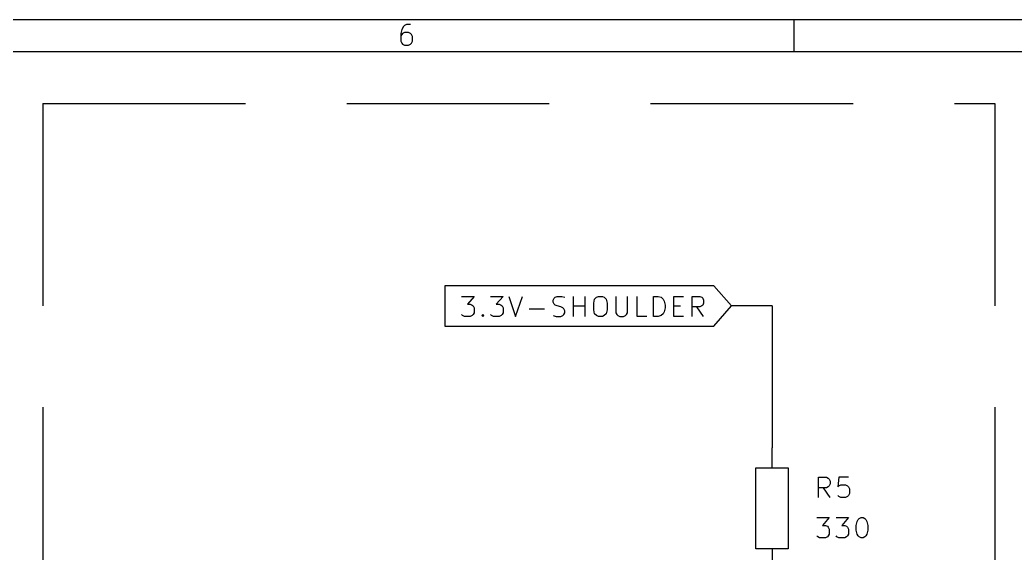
# Model space of a CAD drawing. Extents: x 0.4 to 16.1, y -11.3 to -0.4.
# Drawn here: x 10.293 to 12.75, y -1.71 to -0.394 of the extents above; entities that cross this region are included whole.
import ezdxf

# ---------------------------------------------------------------- set-up
doc = ezdxf.new("R2010")
doc.units = 0
doc.header["$MEASUREMENT"] = 0
doc.linetypes.add('DASHED', pattern=[0.75, 0.5, -0.25])
for name, color, linetype in [('BLUE3', 171, 'CONTINUOUS'), ('CYAN2', 4, 'CONTINUOUS'), ('GREEN3', 91, 'CONTINUOUS'), ('RED2', 1, 'CONTINUOUS')]:
    doc.layers.add(name, color=color, linetype=linetype)

msp = doc.modelspace()

# ---------------------------------------------------------------- linework, layer by layer
at = {"layer": 'BLUE3', "linetype": 'DASHED'}
for p, q in [((10.35, -0.6), (10.35, -3)), ((10.35, -0.6), (12.7, -0.6)), ((12.7, -0.6), (12.7, -3))]:
    msp.add_line(p, q, dxfattribs=at)
at = {"layer": 'CYAN2', "linetype": 'CONTINUOUS'}
for p, q in [((12.265, -1.57261), (12.265, -1.52261)), ((12.265, -1.52261), (12.2841, -1.52261)), ((12.2841, -1.52261), (12.2888, -1.52499)), ((12.315, -1.52261), (12.3126, -1.54642)), ((12.3388, -1.52261), (12.315, -1.52261)), ((12.2888, -1.54642), (12.2841, -1.5488)), ((12.2888, -1.52499), (12.2912, -1.52737)), ((12.2912, -1.54404), (12.2888, -1.54642)), ((12.2912, -1.52737), (12.2936, -1.53213)), ((12.2936, -1.53928), (12.2912, -1.54404)), ((12.2936, -1.53213), (12.2936, -1.53928)), ((12.3126, -1.54642), (12.315, -1.54404)), ((12.315, -1.54404), (12.3198, -1.54166)), ((12.3198, -1.54166), (12.3317, -1.54166)), ((12.3317, -1.54166), (12.3365, -1.54404)), ((12.3365, -1.54404), (12.3388, -1.54642)), ((12.3388, -1.54642), (12.3412, -1.55118)), ((12.2841, -1.5488), (12.265, -1.5488)), ((12.2936, -1.57261), (12.2769, -1.5488)), ((12.315, -1.57023), (12.3126, -1.56785)), ((12.3198, -1.57261), (12.315, -1.57023)), ((12.3365, -1.57023), (12.3317, -1.57261)), ((12.3388, -1.56785), (12.3365, -1.57023)), ((12.3412, -1.56309), (12.3388, -1.56785)), ((12.3412, -1.55118), (12.3412, -1.56309)), ((12.3317, -1.57261), (12.3198, -1.57261)), ((12.2603, -1.62261), (12.2912, -1.62261)), ((12.2912, -1.62261), (12.2746, -1.64166)), ((12.2746, -1.64166), (12.2817, -1.64166)), ((12.2817, -1.64166), (12.2865, -1.64404)), ((12.2865, -1.64404), (12.2888, -1.64642)), ((12.3079, -1.62261), (12.3388, -1.62261)), ((12.3388, -1.62261), (12.3222, -1.64166)), ((12.3222, -1.64166), (12.3293, -1.64166)), ((12.3293, -1.64166), (12.3341, -1.64404)), ((12.3341, -1.64404), (12.3365, -1.64642)), ((12.3579, -1.64166), (12.3603, -1.63213)), ((12.3579, -1.65356), (12.3579, -1.64166)), ((12.3603, -1.63213), (12.3626, -1.62737)), ((12.3626, -1.62737), (12.365, -1.62499)), ((12.365, -1.62499), (12.3698, -1.62261)), ((12.3698, -1.62261), (12.3746, -1.62261)), ((12.3746, -1.62261), (12.3793, -1.62499)), ((12.3793, -1.62499), (12.3817, -1.62737)), ((12.3817, -1.62737), (12.3841, -1.63213)), ((12.3841, -1.63213), (12.3865, -1.64166)), ((12.3865, -1.64166), (12.3865, -1.65356)), ((12.2626, -1.67023), (12.2603, -1.66785)), ((12.2674, -1.67261), (12.2626, -1.67023)), ((12.2865, -1.67023), (12.2817, -1.67261)), ((12.2888, -1.66785), (12.2865, -1.67023)), ((12.2888, -1.64642), (12.2912, -1.65118)), ((12.2912, -1.66309), (12.2888, -1.66785)), ((12.2912, -1.65118), (12.2912, -1.66309)), ((12.3103, -1.67023), (12.3079, -1.66785)), ((12.315, -1.67261), (12.3103, -1.67023)), ((12.3341, -1.67023), (12.3293, -1.67261)), ((12.3365, -1.66785), (12.3341, -1.67023)), ((12.3365, -1.64642), (12.3388, -1.65118)), ((12.3388, -1.66309), (12.3365, -1.66785)), ((12.3388, -1.65118), (12.3388, -1.66309)), ((12.3603, -1.66309), (12.3579, -1.65356)), ((12.3626, -1.66785), (12.3603, -1.66309)), ((12.365, -1.67023), (12.3626, -1.66785)), ((12.3698, -1.67261), (12.365, -1.67023)), ((12.3793, -1.67023), (12.3746, -1.67261)), ((12.3817, -1.66785), (12.3793, -1.67023)), ((12.3841, -1.66309), (12.3817, -1.66785)), ((12.3865, -1.65356), (12.3841, -1.66309)), ((12.2817, -1.67261), (12.2674, -1.67261)), ((12.3293, -1.67261), (12.315, -1.67261)), ((12.3746, -1.67261), (12.3698, -1.67261))]:
    msp.add_line(p, q, dxfattribs=at)
at = {"layer": 'GREEN3', "linetype": 'CONTINUOUS'}
for q in [(12.05, -1.1), (12.15, -1.45)]:
    msp.add_line((12.15, -1.1), q, dxfattribs=at)
at = {"layer": 'RED2', "linetype": 'CONTINUOUS'}
for p, q in [((16.1413, -0.393701), (0.393701, -0.393701)), ((11.2356, -0.417228), (11.2332, -0.426976)), ((11.2405, -0.409917), (11.2356, -0.417228)), ((11.2429, -0.40748), (11.2405, -0.409917)), ((11.2478, -0.405039), (11.2429, -0.40748)), ((11.2575, -0.405039), (11.2478, -0.405039)), ((12.2047, -0.472441), (12.2047, -0.393701)), ((11.2332, -0.426976), (11.2332, -0.446472)), ((11.2356, -0.429413), (11.2332, -0.434287)), ((11.238, -0.426976), (11.2356, -0.429413)), ((11.2429, -0.424539), (11.238, -0.426976)), ((11.2527, -0.424539), (11.2429, -0.424539)), ((11.2575, -0.426976), (11.2527, -0.424539)), ((11.26, -0.429413), (11.2575, -0.426976)), ((11.2624, -0.434287), (11.26, -0.429413)), ((11.2624, -0.446472), (11.2624, -0.434287)), ((11.2332, -0.446472), (11.2356, -0.451346)), ((11.2356, -0.451346), (11.238, -0.453783)), ((11.238, -0.453783), (11.2429, -0.45622)), ((11.2429, -0.45622), (11.2527, -0.45622)), ((11.2527, -0.45622), (11.2575, -0.453783)), ((11.2575, -0.453783), (11.26, -0.451346)), ((11.26, -0.451346), (11.2624, -0.446472)), ((16.0626, -0.472441), (0.472441, -0.472441)), ((12.0062, -1.04998), (11.3419, -1.04998)), ((11.3419, -1.04998), (11.3419, -1.1)), ((12.05, -1.1), (12.0062, -1.04998)), ((11.3835, -1.07619), (11.4144, -1.07619)), ((11.4144, -1.07619), (11.3978, -1.09524)), ((11.4549, -1.07619), (11.4859, -1.07619)), ((11.4859, -1.07619), (11.4692, -1.09524)), ((11.5001, -1.07619), (11.5168, -1.12619)), ((11.5168, -1.12619), (11.5335, -1.07619)), ((11.6097, -1.08572), (11.612, -1.08095)), ((11.612, -1.08095), (11.6144, -1.07857)), ((11.6144, -1.07857), (11.6192, -1.07619)), ((11.6192, -1.07619), (11.6311, -1.07619)), ((11.6311, -1.07619), (11.6382, -1.07857)), ((11.6597, -1.12619), (11.6597, -1.07619)), ((11.6882, -1.12619), (11.6882, -1.07619)), ((11.712, -1.08333), (11.7168, -1.07857)), ((11.7168, -1.07857), (11.7216, -1.07619)), ((11.7216, -1.07619), (11.7311, -1.07619)), ((11.7311, -1.07619), (11.7359, -1.07857)), ((11.7359, -1.07857), (11.7406, -1.08333)), ((11.7644, -1.07619), (11.7644, -1.11667)), ((11.793, -1.11667), (11.793, -1.07619)), ((11.8168, -1.12619), (11.8168, -1.07619)), ((11.8573, -1.12619), (11.8573, -1.07619)), ((11.8573, -1.07619), (11.8692, -1.07619)), ((11.8692, -1.07619), (11.8763, -1.07857)), ((11.8763, -1.07857), (11.8811, -1.08333)), ((11.9073, -1.12619), (11.9073, -1.07619)), ((11.9073, -1.07619), (11.9311, -1.07619)), ((11.9525, -1.12619), (11.9525, -1.07619)), ((11.9525, -1.07619), (11.9716, -1.07619)), ((11.9716, -1.07619), (11.9763, -1.07857)), ((11.9763, -1.07857), (11.9787, -1.08095)), ((11.9787, -1.08095), (11.9811, -1.08572)), ((11.3419, -1.1), (11.3419, -1.15002)), ((11.3978, -1.09524), (11.4049, -1.09524)), ((11.4049, -1.09524), (11.4097, -1.09762)), ((11.4097, -1.09762), (11.412, -1.1)), ((11.412, -1.1), (11.4144, -1.10476)), ((11.4144, -1.10476), (11.4144, -1.11667)), ((11.4692, -1.09524), (11.4763, -1.09524)), ((11.4763, -1.09524), (11.4811, -1.09762)), ((11.4811, -1.09762), (11.4835, -1.1)), ((11.4835, -1.1), (11.4859, -1.10476)), ((11.4859, -1.10476), (11.4859, -1.11667)), ((11.6097, -1.09048), (11.6097, -1.08572)), ((11.612, -1.09524), (11.6097, -1.09048)), ((11.6144, -1.09762), (11.612, -1.09524)), ((11.6192, -1.1), (11.6144, -1.09762)), ((11.6287, -1.10238), (11.6192, -1.1)), ((11.6335, -1.10476), (11.6287, -1.10238)), ((11.6359, -1.10715), (11.6335, -1.10476)), ((11.6597, -1.1), (11.6882, -1.1)), ((11.7097, -1.09286), (11.712, -1.08333)), ((11.7097, -1.10952), (11.7097, -1.09286)), ((11.7406, -1.08333), (11.743, -1.09286)), ((11.743, -1.09286), (11.743, -1.10952)), ((11.8811, -1.08333), (11.8835, -1.0881)), ((11.8835, -1.0881), (11.8859, -1.09762)), ((11.8859, -1.10476), (11.8835, -1.11429)), ((11.8859, -1.09762), (11.8859, -1.10476)), ((11.9073, -1.1), (11.924, -1.1)), ((11.9716, -1.10238), (11.9525, -1.10238)), ((11.9811, -1.12619), (11.9644, -1.10238)), ((11.9763, -1.1), (11.9716, -1.10238)), ((11.9787, -1.09762), (11.9763, -1.1)), ((11.9811, -1.09286), (11.9787, -1.09762)), ((11.9811, -1.08572), (11.9811, -1.09286)), ((12.0062, -1.15002), (12.05, -1.1)), ((11.3859, -1.12381), (11.3835, -1.12143)), ((11.3906, -1.12619), (11.3859, -1.12381)), ((11.4049, -1.12619), (11.3906, -1.12619)), ((11.4097, -1.12381), (11.4049, -1.12619)), ((11.412, -1.12143), (11.4097, -1.12381)), ((11.4144, -1.11667), (11.412, -1.12143)), ((11.4335, -1.12381), (11.4359, -1.12143)), ((11.4359, -1.12619), (11.4335, -1.12381)), ((11.4359, -1.12143), (11.4382, -1.12381)), ((11.4359, -1.12143), (11.4359, -1.12619)), ((11.4382, -1.12381), (11.4359, -1.12619)), ((11.4573, -1.12381), (11.4549, -1.12143)), ((11.462, -1.12619), (11.4573, -1.12381)), ((11.4763, -1.12619), (11.462, -1.12619)), ((11.4811, -1.12381), (11.4763, -1.12619)), ((11.4835, -1.12143), (11.4811, -1.12381)), ((11.4859, -1.11667), (11.4835, -1.12143)), ((11.5501, -1.10715), (11.5882, -1.10715)), ((11.6097, -1.12381), (11.6168, -1.12619)), ((11.6168, -1.12619), (11.6287, -1.12619)), ((11.6287, -1.12619), (11.6335, -1.12381)), ((11.6335, -1.12381), (11.6359, -1.12143)), ((11.6382, -1.11191), (11.6359, -1.10715)), ((11.6359, -1.12143), (11.6382, -1.11667)), ((11.6382, -1.11667), (11.6382, -1.11191)), ((11.712, -1.11905), (11.7097, -1.10952)), ((11.7168, -1.12381), (11.712, -1.11905)), ((11.7216, -1.12619), (11.7168, -1.12381)), ((11.7311, -1.12619), (11.7216, -1.12619)), ((11.7359, -1.12381), (11.7311, -1.12619)), ((11.7406, -1.11905), (11.7359, -1.12381)), ((11.743, -1.10952), (11.7406, -1.11905)), ((11.7644, -1.11667), (11.7668, -1.12143)), ((11.7668, -1.12143), (11.7692, -1.12381)), ((11.7692, -1.12381), (11.774, -1.12619)), ((11.774, -1.12619), (11.7835, -1.12619)), ((11.7835, -1.12619), (11.7882, -1.12381)), ((11.7882, -1.12381), (11.7906, -1.12143)), ((11.7906, -1.12143), (11.793, -1.11667)), ((11.8406, -1.12619), (11.8168, -1.12619)), ((11.8692, -1.12619), (11.8573, -1.12619)), ((11.8763, -1.12381), (11.8692, -1.12619)), ((11.8811, -1.11905), (11.8763, -1.12381)), ((11.8835, -1.11429), (11.8811, -1.11905)), ((11.9311, -1.12619), (11.9073, -1.12619)), ((11.3419, -1.15002), (12.0062, -1.15002)), ((12.15, -1.5), (12.15, -1.45)), ((12.11, -1.7), (12.11, -1.5)), ((12.11, -1.5), (12.19, -1.5)), ((12.19, -1.5), (12.19, -1.7)), ((12.19, -1.7), (12.11, -1.7)), ((12.15, -1.7), (12.15, -1.75))]:
    msp.add_line(p, q, dxfattribs=at)

doc.saveas('drawing.dxf')
